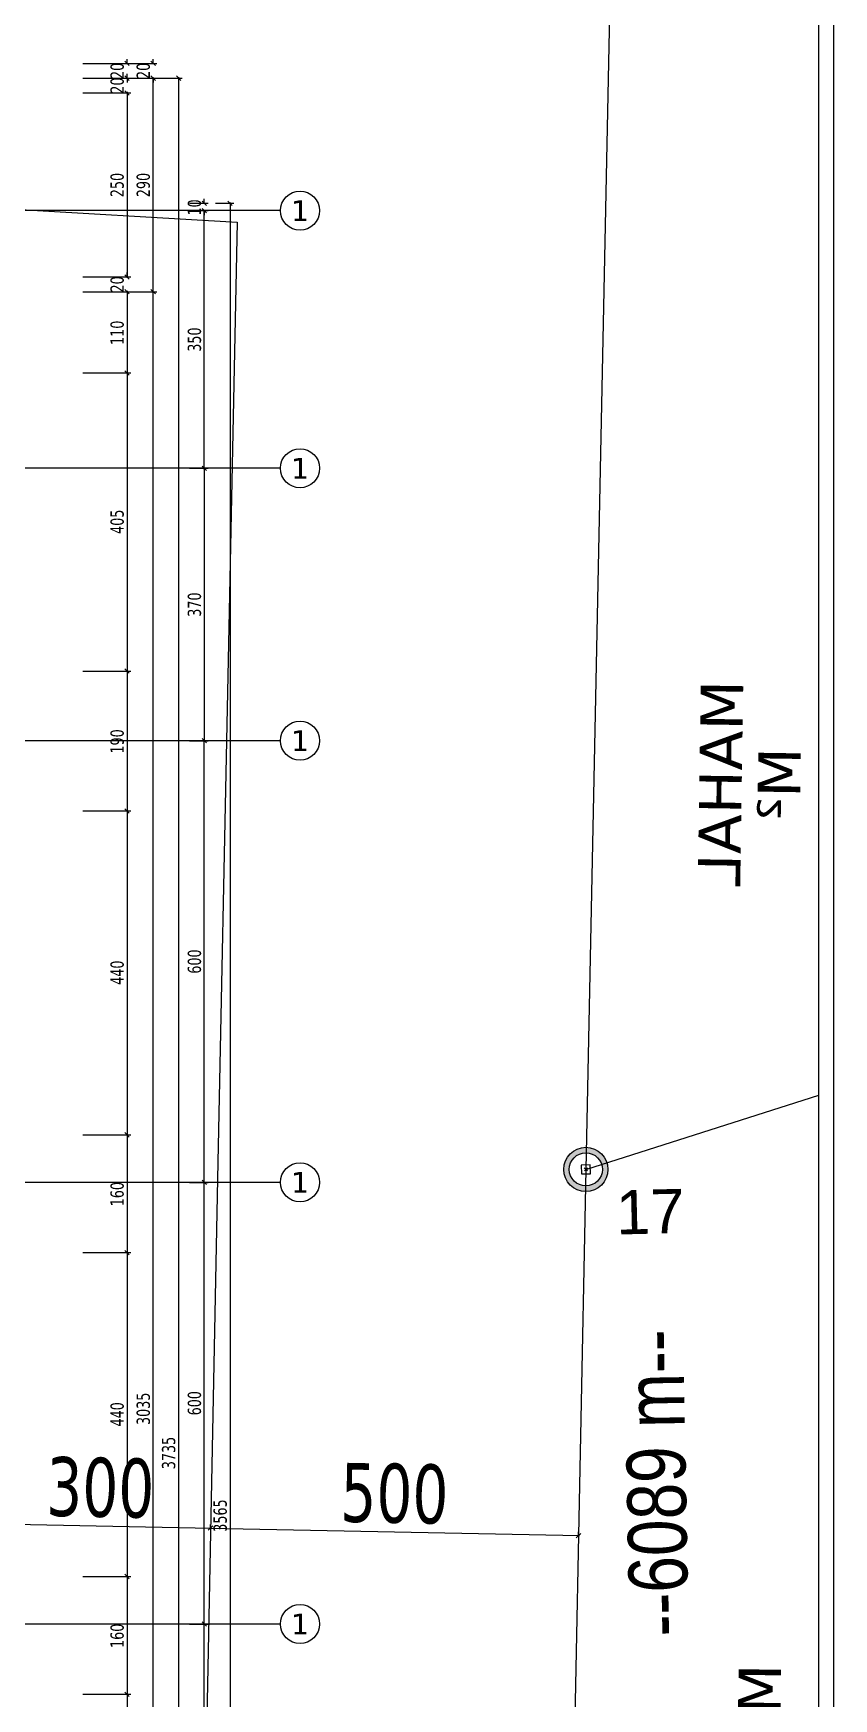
# Model space of a CAD drawing. Header units: millimetres. Extents: x 43168.9 to 43194.6, y -25545.1 to -25543.4.
# Drawn here: x 43175.7624 to 43175.9799, y -25544.2442 to -25543.7917 of the extents above; entities that cross this region are included whole.
import ezdxf
from ezdxf.enums import TextEntityAlignment as Align

# ---------------------------------------------------------------- set-up
doc = ezdxf.new("R2010")
doc.units = ezdxf.units.MM
doc.header["$LTSCALE"] = 200
doc.linetypes.add('DASHDOT', pattern=[1, 0.5, -0.25, 0, -0.25])
doc.linetypes.add('DASHDOT2', pattern=[0.5, 0.25, -0.125, 0, -0.125])
for name, color, linetype in [('aks_sgh', 5, 'DASHDOT2'), ('arsasiniri_sgh', 10, 'Continuous'), ('olcu-uyg_sgh', 193, 'Continuous'), ('olcuaks_sgh', 41, 'Continuous'), ('olcudis_sgh', 185, 'Continuous'), ('pafta_sgh', 11, 'Continuous'), ('sembol_sgh', 8, 'Continuous'), ('yapi-yaklasma_sgh', 41, 'DASHDOT'), ('yazi-mahal_sgh', 12, 'Continuous')]:
    doc.layers.add(name, color=color, linetype=linetype)
doc.styles.add('1-200', font='arial.ttf', dxfattribs={"height": 60})
doc.styles.add('dim', font='VERDANA.TTF', dxfattribs={"width": 0.7})
doc.styles.add('text1', font='VERDANA.TTF')
doc.styles.add('text2', font='arial.ttf')

msp = doc.modelspace()

# ---------------------------------------------------------------- hatches: boundary and pattern name
h = msp.add_hatch(color=256)
edge = h.paths.add_edge_path()
edge.add_arc((43175.91254, -25544.1004), 0.006, 0, 360)
edge = h.paths.add_edge_path(flags=16)
edge.add_arc((43175.91254, -25544.1004), 0.0045, 0, 360)

# ---------------------------------------------------------------- linework, layer by layer
at = {"color": 0, "linetype": 'ByBlock', "lineweight": -2}
for p, q in [((43175.78728, -25543.79932), (43175.78848, -25543.80052)), ((43175.79439, -25543.79932), (43175.79559, -25543.80052)), ((43175.78848, -25543.80452), (43175.78728, -25543.80332)), ((43175.78728, -25543.80332), (43175.78848, -25543.80452)), ((43175.79559, -25543.80452), (43175.79439, -25543.80332)), ((43175.79559, -25543.80452), (43175.79439, -25543.80332)), ((43175.80248, -25543.80452), (43175.80128, -25543.80332)), ((43175.78848, -25543.80852), (43175.78728, -25543.80732)), ((43175.78848, -25543.80852), (43175.78728, -25543.80732)), ((43175.80828, -25543.83732), (43175.80948, -25543.83852)), ((43175.80948, -25543.84052), (43175.80828, -25543.83932)), ((43175.80948, -25543.84052), (43175.80828, -25543.83932)), ((43175.81648, -25543.83852), (43175.81528, -25543.83732)), ((43175.78728, -25543.85732), (43175.78848, -25543.85852)), ((43175.78728, -25543.85732), (43175.78848, -25543.85852)), ((43175.78848, -25543.86253), (43175.78728, -25543.86133)), ((43175.78848, -25543.86253), (43175.78728, -25543.86133)), ((43175.79559, -25543.86253), (43175.79439, -25543.86133)), ((43175.79439, -25543.86133), (43175.79559, -25543.86253)), ((43175.78728, -25543.8834), (43175.78848, -25543.8846)), ((43175.78848, -25543.8846), (43175.78728, -25543.8834)), ((43175.80828, -25543.90931), (43175.80948, -25543.91051)), ((43175.80948, -25543.91051), (43175.80828, -25543.90931)), ((43175.78728, -25543.9644), (43175.78848, -25543.9656)), ((43175.78848, -25543.9656), (43175.78728, -25543.9644)), ((43175.80948, -25543.98452), (43175.80828, -25543.98332)), ((43175.80828, -25543.98332), (43175.80948, -25543.98452)), ((43175.78728, -25544.0024), (43175.78848, -25544.0036)), ((43175.78848, -25544.0036), (43175.78728, -25544.0024)), ((43175.78728, -25544.0904), (43175.78848, -25544.0916)), ((43175.78848, -25544.0916), (43175.78728, -25544.0904)), ((43175.91371, -25544.09917), (43175.91131, -25544.09923)), ((43175.91131, -25544.09923), (43175.91137, -25544.10163)), ((43175.91137, -25544.10163), (43175.91377, -25544.10157)), ((43175.91297, -25544.10081), (43175.91211, -25544.09998)), ((43175.91295, -25544.09996), (43175.91213, -25544.10083)), ((43175.91377, -25544.10157), (43175.91371, -25544.09917)), ((43175.80948, -25544.10452), (43175.80828, -25544.10332)), ((43175.80828, -25544.10332), (43175.80948, -25544.10452)), ((43175.78728, -25544.1224), (43175.78848, -25544.1236)), ((43175.78848, -25544.1236), (43175.78728, -25544.1224)), ((43175.80995, -25544.19846), (43175.81118, -25544.19728)), ((43175.81118, -25544.19728), (43175.80995, -25544.19846)), ((43175.80995, -25544.19846), (43175.81118, -25544.19728)), ((43175.81118, -25544.19728), (43175.80995, -25544.19846)), ((43175.90993, -25544.20046), (43175.91116, -25544.19929)), ((43175.90993, -25544.20046), (43175.91116, -25544.19929)), ((43175.78728, -25544.2104), (43175.78848, -25544.2116)), ((43175.78848, -25544.2116), (43175.78728, -25544.2104)), ((43175.80948, -25544.22452), (43175.80828, -25544.22332)), ((43175.80828, -25544.22332), (43175.80948, -25544.22452)), ((43175.78728, -25544.2424), (43175.78848, -25544.2436)), ((43175.78848, -25544.2436), (43175.78728, -25544.2424))]:
    msp.add_line(p, q, dxfattribs=at)
for p, q in [((43175.82956, -25543.83992), (43175.80688, -25543.83992)), ((43175.82956, -25543.90991), (43175.80688, -25543.90991)), ((43175.82956, -25543.98392), (43175.80688, -25543.98392)), ((43175.82956, -25544.10392), (43175.80688, -25544.10392)), ((43175.82956, -25544.22392), (43175.80688, -25544.22392))]:
    msp.add_line(p, q)
at = {"linetype": 'Continuous'}
for centre in [(43175.83488, -25543.83992), (43175.83488, -25543.90991), (43175.83488, -25543.98392), (43175.83488, -25544.10392), (43175.83488, -25544.22392)]:
    msp.add_circle(centre, 0.00532, dxfattribs=at)
at = {"color": 0, "linetype": 'Continuous', "lineweight": -2}
for radius in [0.006, 0.0045]:
    msp.add_circle((43175.91254, -25544.1004), radius, dxfattribs=at)
at = {"layer": 'aks_sgh'}
for p, q in [((43175.80688, -25543.83992), (43175.00488, -25543.83992)), ((43175.80688, -25543.90991), (43175.00488, -25543.90991)), ((43175.80688, -25543.98392), (43175.00488, -25543.98392)), ((43175.80688, -25544.10392), (43175.00488, -25544.10392)), ((43175.80688, -25544.22392), (43175.00488, -25544.22392))]:
    msp.add_line(p, q, dxfattribs=at)
at = {"layer": 'arsasiniri_sgh', "color": 14}
for p, q in [((43175.92176, -25543.64889), (43175.91254, -25544.10046)), ((43175.91254, -25544.1004), (43175.97588, -25544.08021)), ((43175.91254, -25544.1004), (43175.97588, -25544.08021)), ((43175.91254, -25544.10046), (43175.90855, -25544.29934))]:
    msp.add_line(p, q, dxfattribs=at)
at = {"layer": 'olcu-uyg_sgh'}
for p, q in [((43175.75033, -25544.19666), (43175.81082, -25544.19787)), ((43175.75033, -25544.19666), (43175.81082, -25544.19787)), ((43175.81057, -25544.19787), (43175.81059, -25544.19687)), ((43175.81057, -25544.19787), (43175.81059, -25544.19687)), ((43175.81057, -25544.19787), (43175.81059, -25544.19687)), ((43175.81057, -25544.19787), (43175.81059, -25544.19687)), ((43175.81032, -25544.19786), (43175.9108, -25544.19988)), ((43175.81032, -25544.19786), (43175.9108, -25544.19988)), ((43175.91055, -25544.19987), (43175.91057, -25544.19887)), ((43175.91055, -25544.19987), (43175.91057, -25544.19887))]:
    msp.add_line(p, q, dxfattribs=at)
at = {"layer": 'olcuaks_sgh'}
for p, q in [((43175.80488, -25543.83792), (43175.80988, -25543.83792)), ((43175.80488, -25543.83992), (43175.80988, -25543.83992)), ((43175.80488, -25543.83992), (43175.80988, -25543.83992)), ((43175.80888, -25543.83792), (43175.80888, -25543.83672)), ((43175.80888, -25543.91016), (43175.80888, -25543.83967)), ((43175.80888, -25543.83992), (43175.80888, -25543.84112)), ((43175.81188, -25543.83792), (43175.81688, -25543.83792)), ((43175.81588, -25543.83767), (43175.81588, -25544.55117)), ((43175.80488, -25543.90991), (43175.80988, -25543.90991)), ((43175.80488, -25543.90991), (43175.80988, -25543.90991)), ((43175.80888, -25543.90966), (43175.80888, -25543.98417)), ((43175.80488, -25543.98392), (43175.80988, -25543.98392)), ((43175.80688, -25543.98392), (43175.80988, -25543.98392)), ((43175.80888, -25544.10417), (43175.80888, -25543.98367)), ((43175.80488, -25544.10392), (43175.80988, -25544.10392)), ((43175.80488, -25544.10392), (43175.80988, -25544.10392)), ((43175.80888, -25544.22417), (43175.80888, -25544.10367)), ((43175.80488, -25544.22392), (43175.80988, -25544.22392)), ((43175.80488, -25544.22392), (43175.80988, -25544.22392)), ((43175.80888, -25544.34417), (43175.80888, -25544.22367))]:
    msp.add_line(p, q, dxfattribs=at)
at = {"layer": 'olcudis_sgh'}
for p, q in [((43175.78788, -25543.79992), (43175.78788, -25543.79872)), ((43175.79499, -25543.79992), (43175.79499, -25543.79872)), ((43175.77588, -25543.79992), (43175.78888, -25543.79992)), ((43175.77588, -25543.80392), (43175.78888, -25543.80392)), ((43175.77588, -25543.80392), (43175.78888, -25543.80392)), ((43175.78299, -25543.79992), (43175.79599, -25543.79992)), ((43175.78299, -25543.80392), (43175.79599, -25543.80392)), ((43175.78299, -25543.80392), (43175.79599, -25543.80392)), ((43175.78788, -25543.80392), (43175.78788, -25543.80272)), ((43175.78788, -25543.80392), (43175.78788, -25543.80512)), ((43175.78988, -25543.80392), (43175.80288, -25543.80392)), ((43175.79499, -25543.86218), (43175.79499, -25543.80367)), ((43175.79499, -25543.80392), (43175.79499, -25543.80512)), ((43175.80188, -25543.80367), (43175.80188, -25544.55117)), ((43175.77588, -25543.80792), (43175.78888, -25543.80792)), ((43175.77588, -25543.80792), (43175.78888, -25543.80792)), ((43175.78788, -25543.80767), (43175.78788, -25543.85817)), ((43175.78788, -25543.80792), (43175.78788, -25543.80912)), ((43175.77588, -25543.85792), (43175.78888, -25543.85792)), ((43175.77588, -25543.85792), (43175.78888, -25543.85792)), ((43175.78788, -25543.85792), (43175.78788, -25543.85672)), ((43175.77588, -25543.86193), (43175.78888, -25543.86193)), ((43175.77588, -25543.86193), (43175.78888, -25543.86193)), ((43175.78299, -25543.86193), (43175.79599, -25543.86193)), ((43175.78299, -25543.86193), (43175.79599, -25543.86193)), ((43175.78788, -25543.86168), (43175.78788, -25543.88425)), ((43175.78788, -25543.86193), (43175.78788, -25543.86313)), ((43175.79499, -25544.46917), (43175.79499, -25543.86168)), ((43175.77588, -25543.884), (43175.78888, -25543.884)), ((43175.77588, -25543.884), (43175.78888, -25543.884)), ((43175.78788, -25543.88375), (43175.78788, -25543.96525)), ((43175.77588, -25543.965), (43175.78888, -25543.965)), ((43175.77588, -25543.965), (43175.78888, -25543.965)), ((43175.78788, -25543.96475), (43175.78788, -25544.00325)), ((43175.77588, -25544.003), (43175.78888, -25544.003)), ((43175.77588, -25544.003), (43175.78888, -25544.003)), ((43175.78788, -25544.00275), (43175.78788, -25544.09125)), ((43175.77588, -25544.091), (43175.78888, -25544.091)), ((43175.77588, -25544.091), (43175.78888, -25544.091)), ((43175.78788, -25544.09075), (43175.78788, -25544.12325)), ((43175.77588, -25544.123), (43175.78888, -25544.123)), ((43175.77588, -25544.123), (43175.78888, -25544.123)), ((43175.78788, -25544.12275), (43175.78788, -25544.21125)), ((43175.77588, -25544.211), (43175.78888, -25544.211)), ((43175.77588, -25544.211), (43175.78888, -25544.211)), ((43175.78788, -25544.21075), (43175.78788, -25544.24325)), ((43175.77588, -25544.243), (43175.78888, -25544.243)), ((43175.77588, -25544.243), (43175.78888, -25544.243)), ((43175.78788, -25544.24275), (43175.78788, -25544.33125))]:
    msp.add_line(p, q, dxfattribs=at)
at = {"layer": 'pafta_sgh'}
for p, q in [((43175.97988, -25544.954), (43175.97988, -25543.526)), ((43175.97588, -25544.95), (43175.97588, -25543.53))]:
    msp.add_line(p, q, dxfattribs=at)
at = {"layer": 'yapi-yaklasma_sgh'}
for p, q in [((43175.004, -25543.79476), (43175.81777, -25543.84307)), ((43175.004, -25543.79476), (43175.81777, -25543.84307)), ((43175.81777, -25543.84307), (43175.81256, -25544.09842)), ((43175.81777, -25543.84307), (43175.81256, -25544.09842)), ((43175.81256, -25544.09842), (43175.80857, -25544.29733)), ((43175.81256, -25544.09842), (43175.80857, -25544.29733))]:
    msp.add_line(p, q, dxfattribs=at)

# ---------------------------------------------------------------- texts
at = {"linetype": 'Continuous', "style": 'text1'}
for p in [(43175.83488, -25543.83992), (43175.83488, -25543.90991), (43175.83488, -25543.98392), (43175.83488, -25544.10392), (43175.83488, -25544.22392)]:
    msp.add_attdef('1', text='', height=0.0056, dxfattribs=at).set_placement(p, align=Align.MIDDLE)
at = {"color": 7, "style": 'text1', "text_generation_flag": 4}
for tag, text, height, p in [('MAHAL', '', 0.01154, (43175.94913, -25543.99549)), ('M²', 'm²', 0.011537, (43175.96493, -25543.99573)), ('MAHAL', '', 0.01154, (43175.95942, -25544.26274))]:
    msp.add_attdef(tag, text=text, height=height, rotation=269.1301, dxfattribs=at).set_placement(p, align=Align.MIDDLE)
at = {"layer": 'olcu-uyg_sgh', "color": 2, "style": 'dim', "width": 0.7}
for s, p in [('300', (43175.76581, -25544.19447)), ('300', (43175.76581, -25544.19447)), ('500', (43175.84572, -25544.19608)), ('500', (43175.84572, -25544.19608))]:
    msp.add_text(s, height=0.016, rotation=358.851, dxfattribs=at).set_placement(p)
at = {"layer": 'olcuaks_sgh', "color": 2, "style": 'dim', "width": 0.7}
for s, p in [('10', (43175.80797, -25543.84124)), ('350', (43175.80797, -25543.87825)), ('370', (43175.80797, -25543.95025)), ('600', (43175.80797, -25544.04723)), ('600', (43175.80797, -25544.16723)), ('3565', (43175.81497, -25544.19885))]:
    msp.add_text(s, height=0.0036, rotation=90, dxfattribs=at).set_placement(p)
at = {"layer": 'olcudis_sgh', "color": 2, "style": 'dim', "width": 0.7}
for s, p in [('20', (43175.78697, -25543.80414)), ('20', (43175.78697, -25543.80814)), ('20', (43175.79408, -25543.80414)), ('250', (43175.78697, -25543.83625)), ('290', (43175.79408, -25543.83625)), ('20', (43175.78697, -25543.86215)), ('110', (43175.78697, -25543.87639)), ('405', (43175.78697, -25543.92774)), ('190', (43175.78697, -25543.98742)), ('440', (43175.78697, -25544.05025)), ('160', (43175.78697, -25544.11042)), ('3035', (43175.79408, -25544.16985)), ('440', (43175.78697, -25544.17025)), ('3735', (43175.80097, -25544.18185)), ('160', (43175.78697, -25544.23042))]:
    msp.add_text(s, height=0.0036, rotation=90, dxfattribs=at).set_placement(p)
at = {"layer": 'sembol_sgh', "color": 1, "ltscale": 50, "style": '1-200'}
msp.add_text('17', height=0.012, rotation=1.3638, dxfattribs=at).set_placement((43175.92087, -25544.1181))
at = {"layer": 'yazi-mahal_sgh', "style": 'text2', "width": 0.8}
msp.add_text('--6089 m--', height=0.016, rotation=91.0003, dxfattribs=at).set_placement((43175.94043, -25544.22718))

doc.saveas('drawing.dxf')
